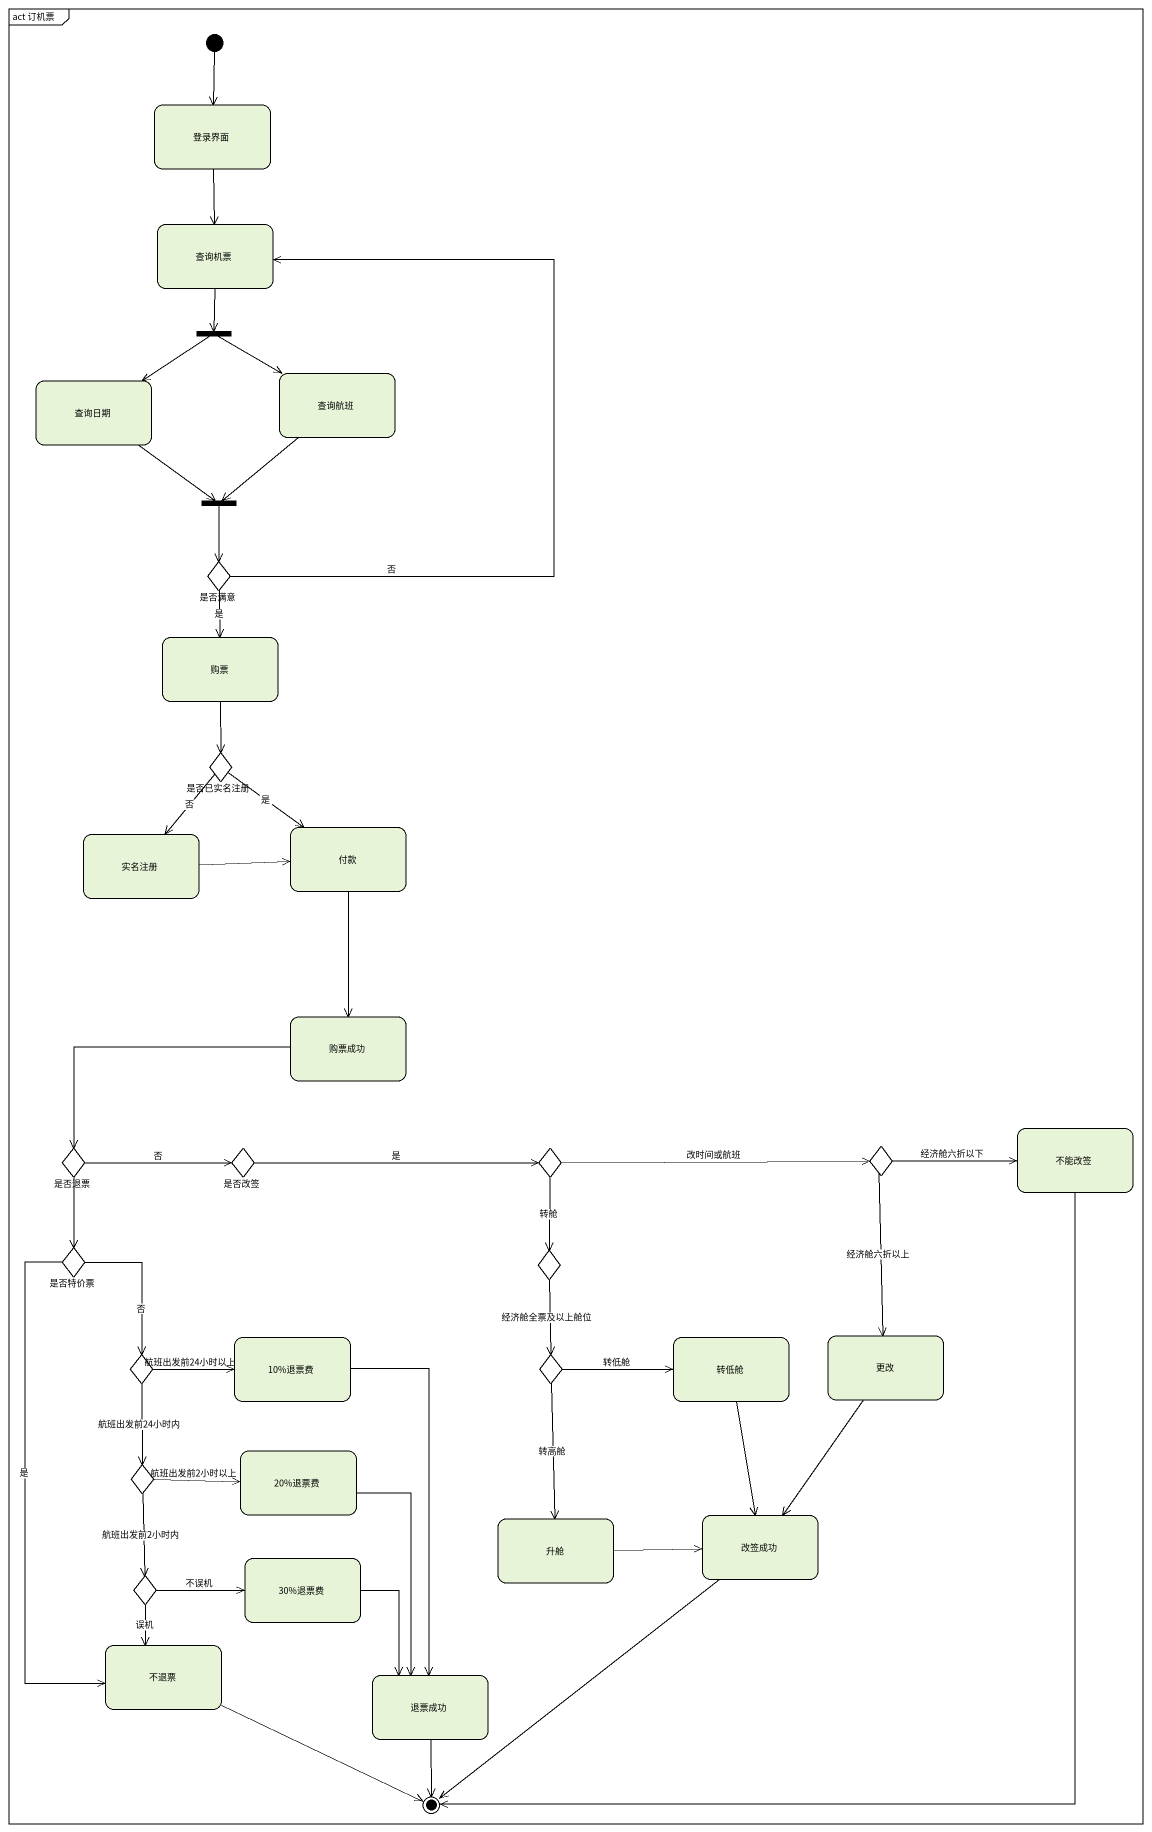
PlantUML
@startuml
mainframe act 订机票
hide empty description
state 登录界面
state 查询机票
state fork1 <<fork>>
state 查询日期
state 查询航班
state fork2 <<join>>
state 是否满意 <<choice>>
state 购票
state 是否已实名注册 <<choice>>
state 付款
state 实名注册
state 购票成功
state 不能改签
state 是否退票 <<choice>>
state 是否改签 <<choice>>
state choice1 <<choice>>
state choice2 <<choice>>
state 是否特价票 <<choice>>
state choice3 <<choice>>
state choice4 <<choice>>
state "10%退票费" as s10_退票费
state choice5 <<choice>>
state 转低舱
state 更改
state choice6 <<choice>>
state "20%退票费" as s20_退票费
state 升舱
state 改签成功
state "30%退票费" as s30_退票费
state choice7 <<choice>>
state 不退票
state 退票成功
[*] --> 登录界面
登录界面 --> 查询机票
查询机票 --> fork1
fork1 --> 查询日期
fork1 -right-> 查询航班
查询日期 --> fork2
查询航班 --> fork2
fork2 --> 是否满意
是否满意 -up-> 查询机票 : 否
是否满意 --> 购票 : 是
购票 --> 是否已实名注册
是否已实名注册 --> 付款 : 是
是否已实名注册 --> 实名注册 : 否
付款 --> 购票成功
实名注册 -right-> 付款
购票成功 -left-> 是否退票
是否退票 -right-> 是否改签 : 否
是否退票 --> 是否特价票
是否改签 -right-> choice1 : 是
choice1 -right-> choice2 : 改时间或航班
choice1 --> choice3 : 转舱
choice2 -right-> 不能改签 : 经济舱六折以下
choice2 --> 更改 : 经济舱六折以上
是否特价票 --> choice4 : 否
是否特价票 --> 不退票 : 是
choice3 --> choice5 : 经济舱全票及以上舱位
choice4 -right-> s10_退票费 : 航班出发前24小时以上
choice4 --> choice6 : 航班出发前24小时内
s10_退票费 --> 退票成功
choice5 -right-> 转低舱 : 转低舱
choice5 --> 升舱 : 转高舱
转低舱 --> 改签成功
更改 --> 改签成功
choice6 -right-> s20_退票费 : 航班出发前2小时以上
choice6 --> choice7 : 航班出发前2小时内
s20_退票费 --> 退票成功
升舱 -right-> 改签成功
s30_退票费 --> 退票成功
choice7 -right-> s30_退票费 : 不误机
choice7 --> 不退票 : 误机
不能改签 --> [*]
改签成功 --> [*]
不退票 -right-> [*]
退票成功 --> [*]
@enduml
